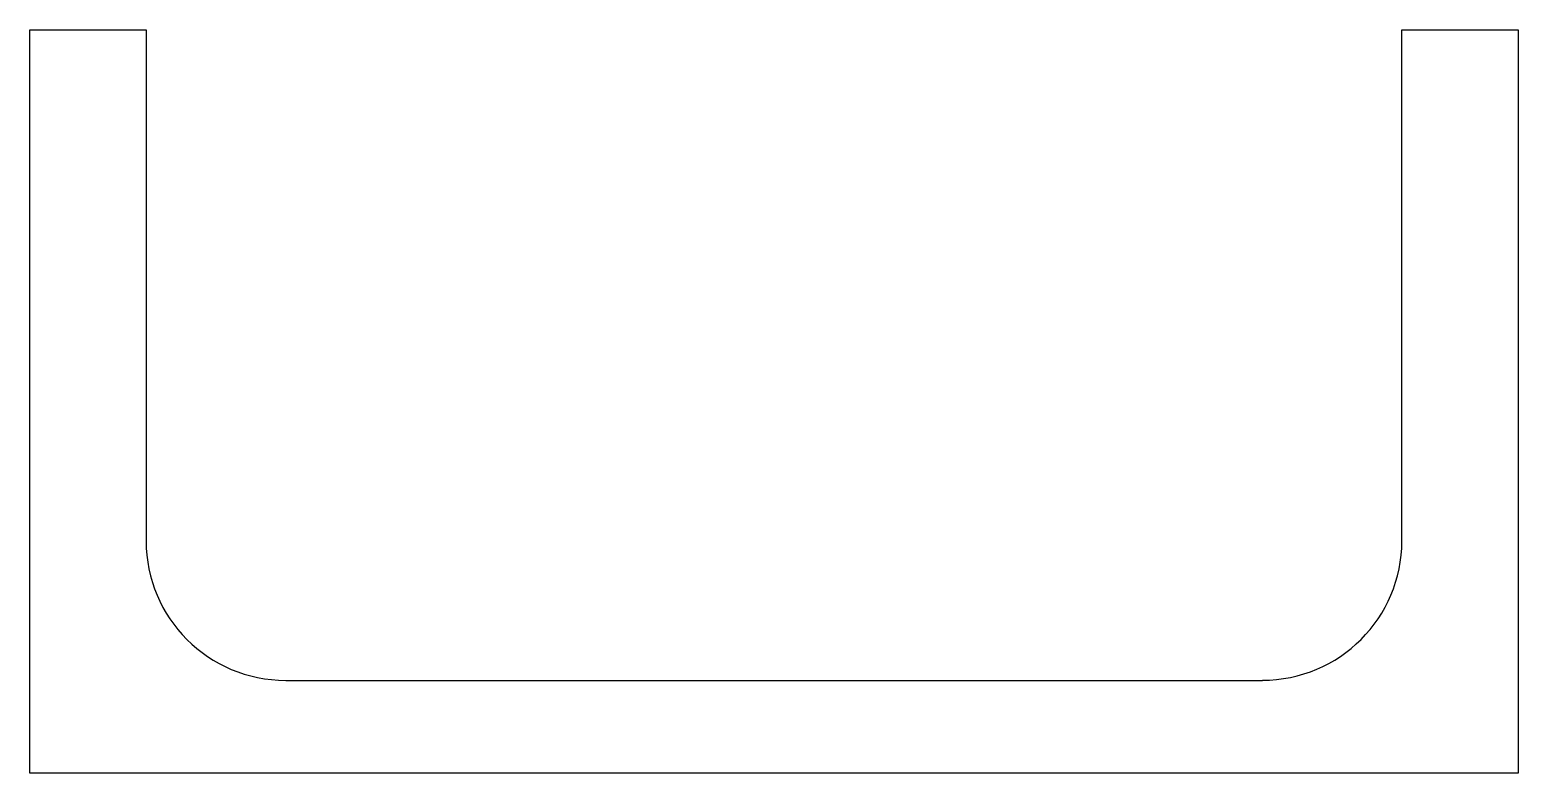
# Model space of a CAD drawing. Header units: inches. Extents: x -49 to 53, y 0 to 51.
import ezdxf

# ---------------------------------------------------------------- set-up
doc = ezdxf.new("R2010")
doc.units = ezdxf.units.IN
doc.header["$MEASUREMENT"] = 0

msp = doc.modelspace()

# ---------------------------------------------------------------- linework, layer by layer
at = {"color": 7}
for p, q in [((-49.06, 0.25), (-49.06, 51.05)), ((-49.06, 51.05), (-41.12, 51.05)), ((-41.12, 51.05), (-41.12, 16.13)), ((44.6, 16.13), (44.6, 51.05)), ((44.6, 51.05), (52.54, 51.05)), ((52.54, 51.05), (52.54, 0.25)), ((-31.59, 6.6), (35.08, 6.6)), ((52.54, 0.25), (-49.06, 0.25))]:
    msp.add_line(p, q, dxfattribs=at)
for centre, radius, start, end in [((-31.59, 16.13), 9.53, 180, 270), ((35.08, 16.13), 9.52, 270, 0)]:
    msp.add_arc(centre, radius, start, end, dxfattribs=at)

doc.saveas('drawing.dxf')
